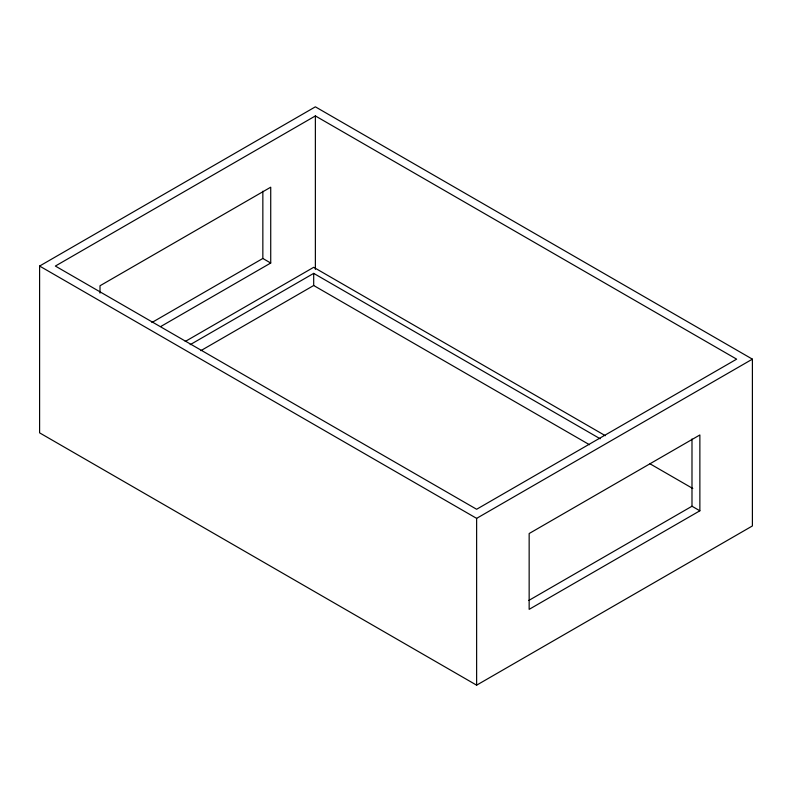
<?xml version="1.0" encoding="UTF-8"?>
<svg xmlns="http://www.w3.org/2000/svg" width="792" height="792" viewBox="0 0 792 792"><rect width="100%" height="100%" fill="white"/><g stroke="black" fill="none" stroke-linecap="round" stroke-linejoin="round"><path stroke-width="1.19" d="M39.6 266.053L315.374 106.831L752.4 359.152L752.4 525.947L476.626 685.169L39.6 432.848L39.6 266.053L476.626 518.364L752.4 359.152M315.374 115.929L55.361 266.053L476.626 509.266L736.639 359.152L315.374 115.929L315.374 269.359M151.876 322.532L262.845 258.469L270.725 263.023L270.725 187.199L100.01 285.763L100.01 293.099M160.825 326.472L270.725 263.023M185.219 341.481L313.691 267.31L605.355 435.699M190.179 344.678L313.691 273.369L600.178 438.778M200.831 350.668L313.691 285.506L589.495 444.738M528.749 600.484L691.99 506.237L699.871 510.791L699.871 434.966L529.155 533.531L529.155 609.345L699.871 510.791M650.034 463.815L692.802 488.506M691.99 438.976L691.99 506.237M476.626 518.364L476.626 685.169M313.691 273.369L313.691 285.506M262.845 191.209L262.845 258.469"/></g></svg>
